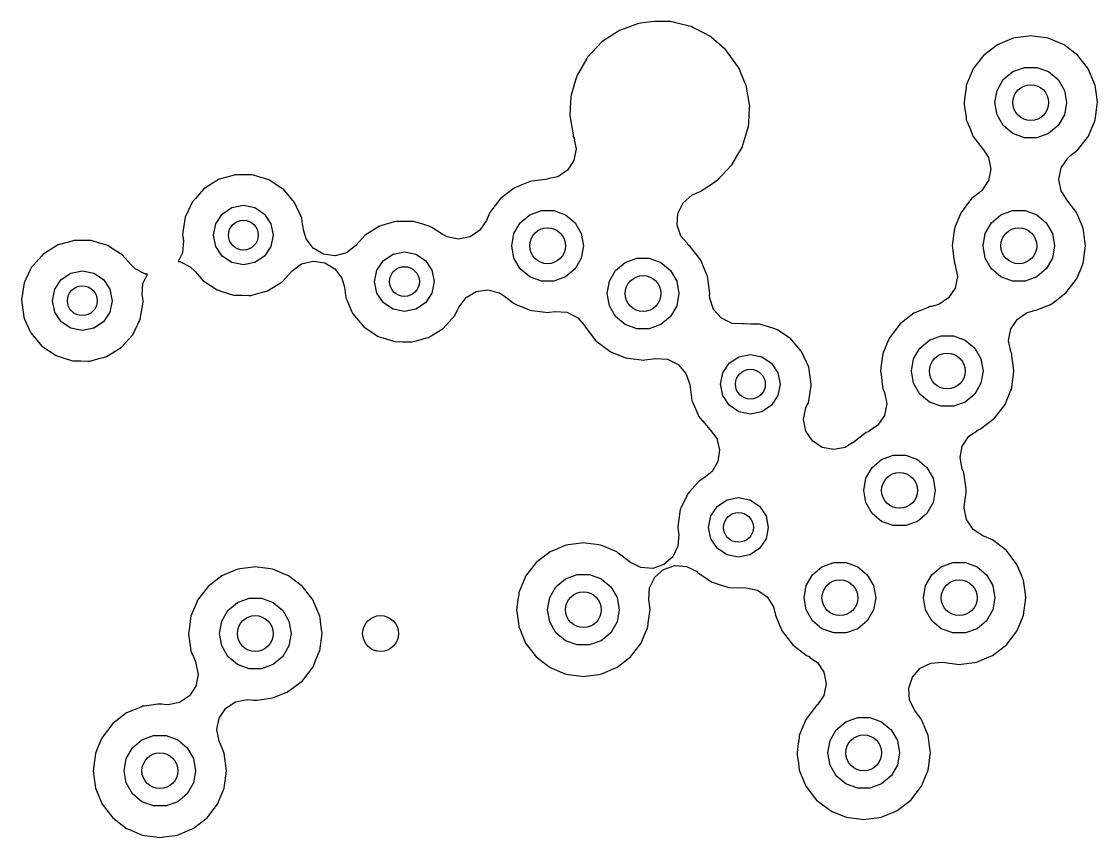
# Model space of a CAD drawing. Extents: x 0.99 to 4.24, y -7.27 to -4.02.
# Drawn here: x 3.2201 to 3.5752, y -4.6283 to -4.3591 of the extents above; entities that cross this region are included whole.
import ezdxf

# ---------------------------------------------------------------- set-up
doc = ezdxf.new("R2010")
doc.units = 0
doc.header["$MEASUREMENT"] = 0
doc.layers.add('BLACK', color=7, linetype='CONTINUOUS')

msp = doc.modelspace()

# ---------------------------------------------------------------- linework, layer by layer
at = {"layer": 'BLACK', "linetype": 'CONTINUOUS'}
for p, q in [((3.42333, -4.35986), (3.4202, -4.36099)), ((3.42387, -4.35966), (3.42333, -4.35986)), ((3.42333, -4.35986), (3.42333, -4.35986)), ((3.42444, -4.35959), (3.42387, -4.35966)), ((3.42608, -4.3594), (3.42444, -4.35959)), ((3.42444, -4.35959), (3.42444, -4.35959)), ((3.42898, -4.35906), (3.42608, -4.3594)), ((3.43395, -4.35906), (3.42898, -4.35906)), ((3.43438, -4.35909), (3.43395, -4.35906)), ((3.43644, -4.35959), (3.43438, -4.35909)), ((3.44051, -4.36059), (3.43644, -4.35959)), ((3.4174, -4.36201), (3.41164, -4.36578)), ((3.4202, -4.36099), (3.4174, -4.36201)), ((3.44107, -4.36073), (3.44051, -4.36059)), ((3.44051, -4.36059), (3.44051, -4.36059)), ((3.44159, -4.36099), (3.44107, -4.36073)), ((3.44518, -4.36283), (3.44159, -4.36099)), ((3.44159, -4.36099), (3.44159, -4.36099)), ((3.4472, -4.36386), (3.44518, -4.36283)), ((3.44764, -4.36423), (3.4472, -4.36386)), ((3.5525, -4.36389), (3.5481, -4.36447)), ((3.55315, -4.36381), (3.5525, -4.36389)), ((3.5538, -4.36389), (3.55315, -4.36381)), ((3.5582, -4.36447), (3.5538, -4.36389)), ((3.41164, -4.36578), (3.4069, -4.37078)), ((3.45201, -4.36794), (3.44764, -4.36423)), ((3.44764, -4.36423), (3.44764, -4.36423)), ((3.54214, -4.36676), (3.53758, -4.37026)), ((3.54449, -4.36578), (3.54214, -4.36676)), ((3.54685, -4.36481), (3.54449, -4.36578)), ((3.54745, -4.36456), (3.54685, -4.36481)), ((3.54685, -4.36481), (3.54685, -4.36481)), ((3.5481, -4.36447), (3.54745, -4.36456)), ((3.5481, -4.36447), (3.5481, -4.36447)), ((3.55885, -4.36456), (3.5582, -4.36447)), ((3.5582, -4.36447), (3.5582, -4.36447)), ((3.55945, -4.36481), (3.55885, -4.36456)), ((3.56104, -4.36547), (3.55945, -4.36481)), ((3.55945, -4.36481), (3.55945, -4.36481)), ((3.56416, -4.36676), (3.56104, -4.36547)), ((3.56872, -4.37026), (3.56416, -4.36676)), ((3.4069, -4.37078), (3.40661, -4.37128)), ((3.45245, -4.36832), (3.45201, -4.36794)), ((3.45279, -4.36878), (3.45245, -4.36832)), ((3.45475, -4.37144), (3.45279, -4.36878)), ((3.45279, -4.36878), (3.45279, -4.36878)), ((3.53758, -4.37026), (3.53408, -4.37482)), ((3.57222, -4.37482), (3.56872, -4.37026)), ((3.40661, -4.37128), (3.40374, -4.37623)), ((3.45653, -4.37386), (3.45475, -4.37144)), ((3.45676, -4.37439), (3.45653, -4.37386)), ((3.45894, -4.37952), (3.45676, -4.37439)), ((3.54724, -4.3756), (3.5511, -4.3742)), ((3.5511, -4.3742), (3.5552, -4.3742)), ((3.5552, -4.3742), (3.55906, -4.3756)), ((3.40328, -4.37729), (3.40236, -4.38032)), ((3.40345, -4.37674), (3.40328, -4.37729)), ((3.40328, -4.37729), (3.40328, -4.37729)), ((3.40374, -4.37623), (3.40345, -4.37674)), ((3.53383, -4.37542), (3.53232, -4.37907)), ((3.53408, -4.37482), (3.53383, -4.37542)), ((3.5441, -4.37823), (3.54724, -4.3756)), ((3.55906, -4.3756), (3.5622, -4.37823)), ((3.57247, -4.37542), (3.57222, -4.37482)), ((3.57398, -4.37907), (3.57247, -4.37542)), ((3.40236, -4.38032), (3.40145, -4.38333)), ((3.45923, -4.3802), (3.45894, -4.37952)), ((3.45933, -4.38077), (3.45923, -4.3802)), ((3.4603, -4.38641), (3.45933, -4.38077)), ((3.45933, -4.38077), (3.45933, -4.38077)), ((3.5318, -4.38078), (3.53138, -4.3839)), ((3.53188, -4.38013), (3.5318, -4.38077)), ((3.5318, -4.38077), (3.5318, -4.38078)), ((3.53232, -4.37907), (3.53188, -4.38013)), ((3.54205, -4.38179), (3.5441, -4.37823)), ((3.5622, -4.37823), (3.56425, -4.38179)), ((3.57442, -4.38013), (3.57398, -4.37907)), ((3.5745, -4.38077), (3.57442, -4.38013)), ((3.5745, -4.38078), (3.5745, -4.38077)), ((3.57492, -4.3839), (3.5745, -4.38078)), ((3.40141, -4.3839), (3.40119, -4.38756)), ((3.40145, -4.38333), (3.40141, -4.3839)), ((3.40141, -4.3839), (3.40141, -4.3839)), ((3.53138, -4.3839), (3.53113, -4.38583)), ((3.54134, -4.38583), (3.54205, -4.38179)), ((3.56425, -4.38179), (3.56496, -4.38583)), ((3.57517, -4.38583), (3.57492, -4.3839)), ((3.40119, -4.38756), (3.40102, -4.3902)), ((3.46006, -4.39238), (3.46036, -4.38756)), ((3.46039, -4.38698), (3.4603, -4.38641)), ((3.46036, -4.38756), (3.46039, -4.38698)), ((3.53113, -4.38583), (3.53122, -4.38647)), ((3.53122, -4.38647), (3.53178, -4.39077)), ((3.54205, -4.38987), (3.54134, -4.38583)), ((3.56496, -4.38583), (3.56425, -4.38987)), ((3.57452, -4.39077), (3.57508, -4.38647)), ((3.57508, -4.38647), (3.57517, -4.38583)), ((3.40102, -4.3902), (3.40112, -4.39077)), ((3.40112, -4.39077), (3.40112, -4.39077)), ((3.40112, -4.39077), (3.40209, -4.39641)), ((3.53178, -4.39077), (3.53188, -4.39153)), ((3.53188, -4.39153), (3.53213, -4.39213)), ((3.53213, -4.39213), (3.53213, -4.39213)), ((3.53213, -4.39213), (3.53321, -4.39474)), ((3.5441, -4.39342), (3.54205, -4.38987)), ((3.56425, -4.38987), (3.5622, -4.39342)), ((3.57309, -4.39474), (3.57417, -4.39213)), ((3.57417, -4.39213), (3.57442, -4.39153)), ((3.57417, -4.39213), (3.57417, -4.39213)), ((3.57442, -4.39153), (3.57452, -4.39077)), ((3.45816, -4.39981), (3.4598, -4.39441)), ((3.4598, -4.39441), (3.45997, -4.39386)), ((3.4598, -4.39441), (3.4598, -4.39441)), ((3.45997, -4.39386), (3.46006, -4.39238)), ((3.53321, -4.39474), (3.53408, -4.39684)), ((3.54724, -4.39606), (3.5441, -4.39342)), ((3.5622, -4.39342), (3.55906, -4.39606)), ((3.57222, -4.39684), (3.57309, -4.39474)), ((3.40209, -4.39641), (3.40209, -4.39642)), ((3.40209, -4.39642), (3.40219, -4.39699)), ((3.40219, -4.39699), (3.40242, -4.39752)), ((3.40242, -4.39752), (3.40258, -4.39807)), ((3.40258, -4.39807), (3.40249, -4.3981)), ((3.40249, -4.3981), (3.40311, -4.40108)), ((3.53408, -4.39684), (3.53636, -4.39981)), ((3.5511, -4.39746), (3.54724, -4.39606)), ((3.5552, -4.39746), (3.5511, -4.39746)), ((3.55906, -4.39606), (3.5552, -4.39746)), ((3.56872, -4.4014), (3.57222, -4.39684)), ((3.40311, -4.40108), (3.40239, -4.4049)), ((3.45451, -4.4064), (3.45652, -4.40295)), ((3.45652, -4.40295), (3.45768, -4.40095)), ((3.45768, -4.40095), (3.45797, -4.40045)), ((3.45768, -4.40095), (3.45768, -4.40095)), ((3.45797, -4.40045), (3.45816, -4.39981)), ((3.53636, -4.39981), (3.53758, -4.4014)), ((3.53758, -4.4014), (3.53751, -4.40145)), ((3.53751, -4.40145), (3.53918, -4.40395)), ((3.56632, -4.40324), (3.56872, -4.4014)), ((3.40239, -4.4049), (3.40026, -4.40815)), ((3.44978, -4.4114), (3.45451, -4.4064)), ((3.53918, -4.40395), (3.53994, -4.40776)), ((3.56318, -4.40733), (3.56534, -4.4041)), ((3.56534, -4.4041), (3.56632, -4.40324)), ((3.2899, -4.40985), (3.2858, -4.41102)), ((3.29058, -4.40966), (3.2899, -4.40985)), ((3.2899, -4.40985), (3.2899, -4.40985)), ((3.29129, -4.40966), (3.29058, -4.40966)), ((3.2928, -4.40967), (3.29129, -4.40966)), ((3.29627, -4.40969), (3.2928, -4.40967)), ((3.29845, -4.41034), (3.29627, -4.40969)), ((3.40026, -4.40815), (3.39705, -4.41034)), ((3.53994, -4.40776), (3.53918, -4.41157)), ((3.56243, -4.41114), (3.56318, -4.40733)), ((3.28511, -4.41122), (3.2803, -4.41426)), ((3.2858, -4.41102), (3.28511, -4.41122)), ((3.2858, -4.41102), (3.2858, -4.41102)), ((3.30104, -4.41112), (3.29845, -4.41034)), ((3.30172, -4.41132), (3.30104, -4.41112)), ((3.30104, -4.41112), (3.30104, -4.41112)), ((3.30232, -4.41171), (3.30172, -4.41132)), ((3.3059, -4.41403), (3.30232, -4.41171)), ((3.38464, -4.4132), (3.38269, -4.414)), ((3.3874, -4.41205), (3.38464, -4.4132)), ((3.388, -4.4118), (3.3874, -4.41205)), ((3.3874, -4.41205), (3.3874, -4.41205)), ((3.38865, -4.41172), (3.388, -4.4118)), ((3.39305, -4.41114), (3.38865, -4.41172)), ((3.38865, -4.41172), (3.38865, -4.41172)), ((3.3937, -4.41105), (3.39305, -4.41114)), ((3.39705, -4.41034), (3.3937, -4.41102)), ((3.3937, -4.41102), (3.3937, -4.41105)), ((3.44402, -4.41517), (3.44978, -4.4114)), ((3.53918, -4.41157), (3.53702, -4.4148)), ((3.56318, -4.41495), (3.56243, -4.41114)), ((3.27883, -4.41592), (3.27748, -4.41745)), ((3.2803, -4.41426), (3.27883, -4.41592)), ((3.3065, -4.41442), (3.3059, -4.41403)), ((3.3059, -4.41403), (3.3059, -4.41403)), ((3.31021, -4.41873), (3.3065, -4.41442)), ((3.38269, -4.414), (3.37813, -4.4175)), ((3.4384, -4.41888), (3.44132, -4.41632)), ((3.44132, -4.41632), (3.4429, -4.41558)), ((3.4429, -4.41558), (3.44348, -4.41537)), ((3.44348, -4.41537), (3.44402, -4.41517)), ((3.53604, -4.41566), (3.53364, -4.4175)), ((3.53702, -4.4148), (3.53604, -4.41566)), ((3.56485, -4.41745), (3.56318, -4.41495)), ((3.27623, -4.41916), (3.27512, -4.42154)), ((3.27654, -4.41852), (3.27623, -4.41916)), ((3.27623, -4.41916), (3.27623, -4.41916)), ((3.27748, -4.41745), (3.27654, -4.41852)), ((3.28635, -4.42258), (3.28954, -4.42044)), ((3.28954, -4.42044), (3.29331, -4.41969)), ((3.29331, -4.41969), (3.29707, -4.42044)), ((3.29707, -4.42044), (3.30027, -4.42258)), ((3.31257, -4.4239), (3.31021, -4.41873)), ((3.37813, -4.4175), (3.37463, -4.42206)), ((3.43668, -4.42236), (3.4384, -4.41888)), ((3.53364, -4.4175), (3.53014, -4.42206)), ((3.56478, -4.4175), (3.56485, -4.41745)), ((3.56828, -4.42206), (3.56478, -4.4175)), ((3.27412, -4.42367), (3.27324, -4.42929)), ((3.27512, -4.42154), (3.27412, -4.42367)), ((3.28421, -4.42577), (3.28635, -4.42258)), ((3.30027, -4.42258), (3.3024, -4.42577)), ((3.31272, -4.42501), (3.31257, -4.4239)), ((3.37397, -4.42367), (3.37353, -4.42473)), ((3.37463, -4.42206), (3.37397, -4.42367)), ((3.38465, -4.42548), (3.3878, -4.42284)), ((3.3878, -4.42284), (3.39165, -4.42144)), ((3.39165, -4.42144), (3.39575, -4.42144)), ((3.39575, -4.42144), (3.39961, -4.42284)), ((3.39961, -4.42284), (3.40275, -4.42548)), ((3.43643, -4.42624), (3.43668, -4.42236)), ((3.52974, -4.42303), (3.52824, -4.42667)), ((3.53014, -4.42206), (3.52974, -4.42303)), ((3.54016, -4.42548), (3.54331, -4.42284)), ((3.54331, -4.42284), (3.54716, -4.42144)), ((3.54716, -4.42144), (3.55126, -4.42144)), ((3.55126, -4.42144), (3.55512, -4.42284)), ((3.55512, -4.42284), (3.55826, -4.42548)), ((3.56868, -4.42303), (3.56828, -4.42206)), ((3.57019, -4.42667), (3.56868, -4.42303)), ((3.28346, -4.42954), (3.28421, -4.42577)), ((3.3024, -4.42577), (3.30315, -4.42954)), ((3.31313, -4.42781), (3.31272, -4.42501)), ((3.31404, -4.43078), (3.31313, -4.42781)), ((3.33826, -4.42656), (3.33345, -4.4296)), ((3.33895, -4.42637), (3.33826, -4.42656)), ((3.34305, -4.4252), (3.33895, -4.42637)), ((3.33895, -4.42637), (3.33895, -4.42637)), ((3.34373, -4.425), (3.34305, -4.4252)), ((3.34305, -4.4252), (3.34305, -4.4252)), ((3.34444, -4.42501), (3.34373, -4.425)), ((3.34595, -4.42501), (3.34444, -4.42501)), ((3.34942, -4.42504), (3.34595, -4.42501)), ((3.35215, -4.42585), (3.34942, -4.42504)), ((3.35419, -4.42646), (3.35215, -4.42585)), ((3.35487, -4.42667), (3.35419, -4.42646)), ((3.35419, -4.42646), (3.35419, -4.42646)), ((3.35547, -4.42705), (3.35487, -4.42667)), ((3.35891, -4.42928), (3.35547, -4.42705)), ((3.35547, -4.42705), (3.35547, -4.42705)), ((3.37353, -4.42473), (3.37137, -4.42796)), ((3.3826, -4.42903), (3.38465, -4.42548)), ((3.40275, -4.42548), (3.4048, -4.42903)), ((3.43768, -4.42992), (3.43643, -4.42624)), ((3.52794, -4.42737), (3.52786, -4.42802)), ((3.52824, -4.42667), (3.52794, -4.42737)), ((3.53811, -4.42903), (3.54016, -4.42548)), ((3.55826, -4.42548), (3.56031, -4.42903)), ((3.57048, -4.42737), (3.57019, -4.42667)), ((3.57057, -4.42802), (3.57048, -4.42737)), ((3.23743, -4.43131), (3.23675, -4.4315)), ((3.23814, -4.43131), (3.23743, -4.43131)), ((3.23965, -4.43132), (3.23814, -4.43131)), ((3.24312, -4.43134), (3.23965, -4.43132)), ((3.24585, -4.43216), (3.24312, -4.43134)), ((3.27324, -4.42929), (3.27333, -4.43)), ((3.27333, -4.43), (3.27333, -4.43)), ((3.27333, -4.43), (3.27353, -4.43147)), ((3.28421, -4.4333), (3.28346, -4.42954)), ((3.30315, -4.42954), (3.3024, -4.4333)), ((3.31639, -4.43387), (3.31404, -4.43078)), ((3.33345, -4.4296), (3.33045, -4.433)), ((3.36051, -4.43012), (3.35891, -4.42928)), ((3.36432, -4.43088), (3.36051, -4.43012)), ((3.36813, -4.43012), (3.36432, -4.43088)), ((3.37137, -4.42796), (3.36813, -4.43012)), ((3.38189, -4.43307), (3.3826, -4.42903)), ((3.4048, -4.42903), (3.40551, -4.43307)), ((3.43982, -4.43236), (3.43768, -4.42992)), ((3.52763, -4.42975), (3.52719, -4.43307)), ((3.52786, -4.42802), (3.52763, -4.42975)), ((3.52786, -4.42802), (3.52786, -4.42802)), ((3.5374, -4.43307), (3.53811, -4.42903)), ((3.56031, -4.42903), (3.56102, -4.43307)), ((3.57079, -4.42975), (3.57057, -4.42802)), ((3.57057, -4.42802), (3.57057, -4.42802)), ((3.57123, -4.43307), (3.57079, -4.42975)), ((3.23196, -4.43287), (3.22715, -4.43591)), ((3.23265, -4.43268), (3.23196, -4.43287)), ((3.23675, -4.4315), (3.23265, -4.43268)), ((3.23265, -4.43268), (3.23265, -4.43268)), ((3.23675, -4.4315), (3.23675, -4.4315)), ((3.24789, -4.43277), (3.24585, -4.43216)), ((3.24857, -4.43297), (3.24789, -4.43277)), ((3.24789, -4.43277), (3.24789, -4.43277)), ((3.24917, -4.43336), (3.24857, -4.43297)), ((3.25275, -4.43568), (3.24917, -4.43336)), ((3.27353, -4.43147), (3.27327, -4.43535)), ((3.28635, -4.4365), (3.28421, -4.4333)), ((3.3024, -4.4333), (3.30027, -4.4365)), ((3.31975, -4.43582), (3.31639, -4.43387)), ((3.33045, -4.433), (3.32736, -4.43535)), ((3.3826, -4.43711), (3.38189, -4.43307)), ((3.40551, -4.43307), (3.4048, -4.43711)), ((3.43979, -4.43239), (3.43982, -4.43236)), ((3.44022, -4.43282), (3.43979, -4.43239)), ((3.44024, -4.43284), (3.44022, -4.43282)), ((3.44077, -4.43325), (3.44024, -4.43284)), ((3.44427, -4.43781), (3.44077, -4.43325)), ((3.52719, -4.43307), (3.52728, -4.43372)), ((3.52728, -4.43372), (3.52764, -4.43644)), ((3.53811, -4.43711), (3.5374, -4.43307)), ((3.56102, -4.43307), (3.56031, -4.43711)), ((3.57079, -4.43644), (3.57115, -4.43372)), ((3.57115, -4.43372), (3.57123, -4.43307)), ((3.22668, -4.43644), (3.22402, -4.43945)), ((3.22715, -4.43591), (3.22668, -4.43644)), ((3.25335, -4.43607), (3.25275, -4.43568)), ((3.25275, -4.43568), (3.25275, -4.43568)), ((3.25525, -4.43827), (3.25335, -4.43607)), ((3.25611, -4.43927), (3.25525, -4.43827)), ((3.27327, -4.43535), (3.27183, -4.43827)), ((3.27183, -4.43827), (3.27229, -4.4383)), ((3.27229, -4.4383), (3.2758, -4.43998)), ((3.28954, -4.43863), (3.28635, -4.4365)), ((3.30027, -4.4365), (3.29707, -4.43863)), ((3.31253, -4.43903), (3.3163, -4.43809)), ((3.3163, -4.43809), (3.32014, -4.43865)), ((3.3236, -4.43634), (3.31975, -4.43582)), ((3.32736, -4.43535), (3.3236, -4.43634)), ((3.33736, -4.44112), (3.3395, -4.43792)), ((3.3395, -4.43792), (3.34269, -4.43579)), ((3.34269, -4.43579), (3.34646, -4.43504)), ((3.34646, -4.43504), (3.35022, -4.43579)), ((3.35022, -4.43579), (3.35342, -4.43792)), ((3.35342, -4.43792), (3.35555, -4.44112)), ((3.38465, -4.44066), (3.3826, -4.43711)), ((3.4048, -4.43711), (3.40275, -4.44066)), ((3.41929, -4.43859), (3.42315, -4.43719)), ((3.42315, -4.43719), (3.42725, -4.43719)), ((3.42725, -4.43719), (3.4311, -4.43859)), ((3.44452, -4.43841), (3.44427, -4.43781)), ((3.44616, -4.44239), (3.44452, -4.43841)), ((3.52764, -4.43644), (3.52794, -4.43877)), ((3.54016, -4.44066), (3.53811, -4.43711)), ((3.56031, -4.43711), (3.55826, -4.44066)), ((3.57048, -4.43877), (3.57079, -4.43644)), ((3.22308, -4.44082), (3.22155, -4.44408)), ((3.22339, -4.44017), (3.22308, -4.44082)), ((3.22308, -4.44082), (3.22308, -4.44082)), ((3.22402, -4.43945), (3.22339, -4.44017)), ((3.23639, -4.4421), (3.24016, -4.44135)), ((3.24016, -4.44135), (3.24392, -4.4421)), ((3.25758, -4.44066), (3.25611, -4.43927)), ((3.26106, -4.44239), (3.25758, -4.44066)), ((3.2758, -4.43998), (3.27745, -4.44154)), ((3.27745, -4.44154), (3.27948, -4.44395)), ((3.29331, -4.43938), (3.28954, -4.43863)), ((3.29707, -4.43863), (3.29331, -4.43938)), ((3.30612, -4.44498), (3.30941, -4.44135)), ((3.30941, -4.44135), (3.31253, -4.43903)), ((3.32014, -4.43865), (3.32348, -4.44065)), ((3.32348, -4.44065), (3.32579, -4.44377)), ((3.33661, -4.44488), (3.33736, -4.44112)), ((3.35555, -4.44112), (3.3563, -4.44488)), ((3.3878, -4.4433), (3.38465, -4.44066)), ((3.40275, -4.44066), (3.39961, -4.4433)), ((3.4141, -4.44478), (3.41615, -4.44123)), ((3.41615, -4.44123), (3.41929, -4.43859)), ((3.4311, -4.43859), (3.43424, -4.44123)), ((3.43424, -4.44123), (3.4363, -4.44478)), ((3.52794, -4.43877), (3.52819, -4.43937)), ((3.52819, -4.43937), (3.5282, -4.4394)), ((3.5282, -4.4394), (3.52822, -4.43945)), ((3.52822, -4.43945), (3.52836, -4.44)), ((3.52836, -4.44), (3.52833, -4.44001)), ((3.52833, -4.44001), (3.52896, -4.44321)), ((3.54331, -4.4433), (3.54016, -4.44066)), ((3.55826, -4.44066), (3.55512, -4.4433)), ((3.56828, -4.44408), (3.56941, -4.44135)), ((3.56941, -4.44135), (3.57023, -4.43937)), ((3.57023, -4.43937), (3.57048, -4.43877)), ((3.57023, -4.43937), (3.57023, -4.43937)), ((3.22097, -4.44532), (3.22009, -4.45094)), ((3.22155, -4.44408), (3.22097, -4.44532)), ((3.23106, -4.44742), (3.2332, -4.44423)), ((3.2332, -4.44423), (3.23639, -4.4421)), ((3.24392, -4.4421), (3.24712, -4.44423)), ((3.24712, -4.44423), (3.24925, -4.44742)), ((3.25996, -4.44936), (3.26017, -4.44548)), ((3.26017, -4.44548), (3.26164, -4.44242)), ((3.26164, -4.44242), (3.26106, -4.44239)), ((3.27948, -4.44395), (3.27948, -4.44395)), ((3.27948, -4.44395), (3.27993, -4.4445)), ((3.27993, -4.4445), (3.28467, -4.44765)), ((3.30128, -4.44795), (3.30612, -4.44498)), ((3.32579, -4.44377), (3.32667, -4.44674)), ((3.33736, -4.44865), (3.33661, -4.44488)), ((3.3563, -4.44488), (3.35555, -4.44865)), ((3.39165, -4.4447), (3.3878, -4.4433)), ((3.39575, -4.4447), (3.39165, -4.4447)), ((3.39961, -4.4433), (3.39575, -4.4447)), ((3.41339, -4.44882), (3.4141, -4.44478)), ((3.4363, -4.44478), (3.43701, -4.44882)), ((3.44647, -4.44312), (3.44616, -4.44239)), ((3.44655, -4.44377), (3.44647, -4.44312)), ((3.44679, -4.44556), (3.44655, -4.44377)), ((3.44655, -4.44377), (3.44655, -4.44377)), ((3.44722, -4.44882), (3.44679, -4.44556)), ((3.52896, -4.44321), (3.5282, -4.44702)), ((3.54716, -4.4447), (3.54331, -4.4433)), ((3.55126, -4.4447), (3.54716, -4.4447)), ((3.55512, -4.4433), (3.55126, -4.4447)), ((3.56478, -4.44864), (3.56828, -4.44408)), ((3.23031, -4.45119), (3.23106, -4.44742)), ((3.24925, -4.44742), (3.25, -4.45119)), ((3.28467, -4.44765), (3.28535, -4.44786)), ((3.28535, -4.44786), (3.28535, -4.44786)), ((3.28535, -4.44786), (3.28619, -4.44812)), ((3.28619, -4.44812), (3.2901, -4.44934)), ((3.29579, -4.44945), (3.30042, -4.44819)), ((3.30042, -4.44819), (3.30059, -4.44814)), ((3.30059, -4.44814), (3.30128, -4.44795)), ((3.30059, -4.44814), (3.30059, -4.44814)), ((3.32667, -4.44674), (3.32713, -4.45028)), ((3.3395, -4.45184), (3.33736, -4.44865)), ((3.35555, -4.44865), (3.35342, -4.45184)), ((3.36682, -4.45015), (3.37017, -4.44819)), ((3.37017, -4.44819), (3.37402, -4.44765)), ((3.37402, -4.44765), (3.37778, -4.44863)), ((3.37778, -4.44863), (3.3795, -4.44969)), ((3.4141, -4.45286), (3.41339, -4.44882)), ((3.43701, -4.44882), (3.4363, -4.45286)), ((3.44715, -4.44932), (3.44722, -4.44882)), ((3.5282, -4.44702), (3.52605, -4.45025)), ((3.56022, -4.45214), (3.56478, -4.44864)), ((3.22009, -4.45094), (3.22083, -4.45659)), ((3.23106, -4.45496), (3.23031, -4.45119)), ((3.25, -4.45119), (3.24925, -4.45496)), ((3.25927, -4.45729), (3.26022, -4.45168)), ((3.26011, -4.45038), (3.25996, -4.44936)), ((3.26022, -4.45119), (3.26011, -4.45038)), ((3.26022, -4.45168), (3.26022, -4.45119)), ((3.2901, -4.44934), (3.2928, -4.44939)), ((3.2928, -4.44939), (3.29508, -4.44944)), ((3.29508, -4.44944), (3.29508, -4.44944)), ((3.29508, -4.44944), (3.29579, -4.44945)), ((3.32713, -4.45028), (3.32742, -4.45093)), ((3.32742, -4.45093), (3.32742, -4.45093)), ((3.32742, -4.45093), (3.32903, -4.45459)), ((3.34269, -4.45398), (3.3395, -4.45184)), ((3.35342, -4.45184), (3.35022, -4.45398)), ((3.36447, -4.45325), (3.36682, -4.45015)), ((3.3795, -4.44969), (3.38269, -4.45214)), ((3.38269, -4.45214), (3.38329, -4.45239)), ((3.38329, -4.45239), (3.3874, -4.45409)), ((3.44722, -4.45038), (3.44715, -4.44932)), ((3.44849, -4.45405), (3.44722, -4.45038)), ((3.52281, -4.45241), (3.52116, -4.45286)), ((3.52605, -4.45025), (3.52281, -4.45241)), ((3.55551, -4.45409), (3.55962, -4.45239)), ((3.55962, -4.45239), (3.56022, -4.45214)), ((3.2332, -4.45815), (3.23106, -4.45496)), ((3.24925, -4.45496), (3.24712, -4.45815)), ((3.32903, -4.45459), (3.32942, -4.45549)), ((3.32942, -4.45549), (3.33308, -4.45984)), ((3.34646, -4.45472), (3.34269, -4.45398)), ((3.35022, -4.45398), (3.34646, -4.45472)), ((3.35927, -4.46032), (3.36309, -4.4561)), ((3.36309, -4.4561), (3.36358, -4.45509)), ((3.36358, -4.45509), (3.36447, -4.45325)), ((3.3874, -4.45409), (3.3874, -4.45409)), ((3.3874, -4.45409), (3.388, -4.45434)), ((3.388, -4.45434), (3.38865, -4.45442)), ((3.38865, -4.45442), (3.38865, -4.45442)), ((3.38865, -4.45442), (3.39305, -4.455)), ((3.39305, -4.455), (3.3937, -4.45509)), ((3.3937, -4.45509), (3.39435, -4.455)), ((3.39435, -4.455), (3.3962, -4.45476)), ((3.39435, -4.455), (3.39435, -4.455)), ((3.3962, -4.45476), (3.40008, -4.45502)), ((3.40008, -4.45502), (3.40356, -4.45673)), ((3.41615, -4.45641), (3.4141, -4.45286)), ((3.4363, -4.45286), (3.43424, -4.45641)), ((3.45107, -4.45696), (3.44849, -4.45405)), ((3.51458, -4.45534), (3.51002, -4.45884)), ((3.51769, -4.45405), (3.51458, -4.45534)), ((3.51929, -4.45339), (3.51769, -4.45405)), ((3.51989, -4.45314), (3.51929, -4.45339)), ((3.51929, -4.45339), (3.51929, -4.45339)), ((3.52054, -4.45306), (3.51989, -4.45314)), ((3.52117, -4.45289), (3.52054, -4.45306)), ((3.52116, -4.45286), (3.52117, -4.45289)), ((3.54876, -4.45723), (3.55199, -4.45507)), ((3.55199, -4.45507), (3.55364, -4.45462)), ((3.55363, -4.45459), (3.55426, -4.45442)), ((3.55364, -4.45462), (3.55363, -4.45459)), ((3.55426, -4.45442), (3.55491, -4.45434)), ((3.55491, -4.45434), (3.55551, -4.45409)), ((3.55551, -4.45409), (3.55551, -4.45409)), ((3.22083, -4.45659), (3.22112, -4.45724)), ((3.22112, -4.45724), (3.22112, -4.45724)), ((3.22112, -4.45724), (3.22284, -4.46114)), ((3.23639, -4.46028), (3.2332, -4.45815)), ((3.24712, -4.45815), (3.24392, -4.46028)), ((3.25679, -4.46241), (3.25927, -4.45729)), ((3.40356, -4.45673), (3.40599, -4.4595)), ((3.40599, -4.4595), (3.40613, -4.45983)), ((3.41929, -4.45905), (3.41615, -4.45641)), ((3.42315, -4.46045), (3.41929, -4.45905)), ((3.4311, -4.45905), (3.42725, -4.46045)), ((3.43424, -4.45641), (3.4311, -4.45905)), ((3.45456, -4.45866), (3.45107, -4.45696)), ((3.45791, -4.45886), (3.45456, -4.45866)), ((3.45791, -4.45887), (3.45791, -4.45886)), ((3.45799, -4.45887), (3.45791, -4.45887)), ((3.45862, -4.45887), (3.45799, -4.45887)), ((3.45799, -4.45887), (3.45799, -4.45887)), ((3.46075, -4.45889), (3.45862, -4.45887)), ((3.4636, -4.4589), (3.46075, -4.45889)), ((3.46512, -4.45936), (3.4636, -4.4589)), ((3.46837, -4.46033), (3.46512, -4.45936)), ((3.51002, -4.45884), (3.50652, -4.4634)), ((3.5466, -4.46046), (3.54876, -4.45723)), ((3.22284, -4.46114), (3.22312, -4.46179)), ((3.22312, -4.46179), (3.22678, -4.46615)), ((3.24016, -4.46103), (3.23639, -4.46028)), ((3.24392, -4.46028), (3.24016, -4.46103)), ((3.25298, -4.46663), (3.25679, -4.46241)), ((3.33308, -4.45984), (3.33782, -4.46299)), ((3.33782, -4.46299), (3.33849, -4.46321)), ((3.33849, -4.46321), (3.3385, -4.46321)), ((3.3385, -4.46321), (3.33934, -4.46347)), ((3.35374, -4.46348), (3.35443, -4.4633)), ((3.35443, -4.4633), (3.35927, -4.46032)), ((3.40613, -4.45983), (3.40963, -4.46439)), ((3.42725, -4.46045), (3.42315, -4.46045)), ((3.46905, -4.46053), (3.46837, -4.46033)), ((3.46837, -4.46033), (3.46837, -4.46033)), ((3.46964, -4.46092), (3.46905, -4.46053)), ((3.47323, -4.46324), (3.46964, -4.46092)), ((3.47382, -4.46363), (3.47323, -4.46324)), ((3.47323, -4.46324), (3.47323, -4.46324)), ((3.51969, -4.46418), (3.52354, -4.46278)), ((3.52354, -4.46278), (3.52764, -4.46278)), ((3.52764, -4.46278), (3.5315, -4.46418)), ((3.54584, -4.46427), (3.5466, -4.46046)), ((3.22678, -4.46615), (3.23152, -4.4693)), ((3.24813, -4.46961), (3.25298, -4.46663)), ((3.33934, -4.46347), (3.34325, -4.46469)), ((3.34325, -4.46469), (3.34595, -4.46474)), ((3.34595, -4.46474), (3.34823, -4.46478)), ((3.34823, -4.46478), (3.34823, -4.46478)), ((3.34823, -4.46478), (3.34894, -4.46479)), ((3.34894, -4.46479), (3.35124, -4.46417)), ((3.35124, -4.46417), (3.35374, -4.46348)), ((3.35374, -4.46348), (3.35374, -4.46348)), ((3.40963, -4.46439), (3.41419, -4.46789)), ((3.47753, -4.46794), (3.47382, -4.46363)), ((3.50598, -4.4647), (3.50458, -4.46808)), ((3.50652, -4.4634), (3.50598, -4.4647)), ((3.51449, -4.47037), (3.51654, -4.46682)), ((3.51654, -4.46682), (3.51969, -4.46418)), ((3.5315, -4.46418), (3.53464, -4.46682)), ((3.53464, -4.46682), (3.53669, -4.47037)), ((3.54648, -4.46747), (3.54584, -4.46427)), ((3.23152, -4.4693), (3.2322, -4.46951)), ((3.2322, -4.46951), (3.2322, -4.46951)), ((3.2322, -4.46951), (3.23382, -4.47002)), ((3.23382, -4.47002), (3.23695, -4.471)), ((3.24264, -4.4711), (3.24605, -4.47017)), ((3.24605, -4.47017), (3.24744, -4.46979)), ((3.24744, -4.46979), (3.24813, -4.46961)), ((3.24744, -4.46979), (3.24744, -4.46979)), ((3.41419, -4.46789), (3.41479, -4.46814)), ((3.41479, -4.46814), (3.41889, -4.46984)), ((3.41889, -4.46984), (3.41889, -4.46984)), ((3.41889, -4.46984), (3.4195, -4.47009)), ((3.4195, -4.47009), (3.42014, -4.47017)), ((3.42014, -4.47017), (3.42014, -4.47017)), ((3.42014, -4.47017), (3.42455, -4.47075)), ((3.42584, -4.47075), (3.42944, -4.47028)), ((3.42944, -4.47028), (3.43331, -4.47053)), ((3.45367, -4.47179), (3.45686, -4.46966)), ((3.45686, -4.46966), (3.46063, -4.46891)), ((3.46063, -4.46891), (3.4644, -4.46966)), ((3.4644, -4.46966), (3.46759, -4.47179)), ((3.47989, -4.47312), (3.47753, -4.46794)), ((3.50424, -4.46936), (3.50383, -4.47247)), ((3.50432, -4.46871), (3.50424, -4.46936)), ((3.50424, -4.46936), (3.50424, -4.46936)), ((3.50458, -4.46808), (3.50432, -4.46871)), ((3.51378, -4.47441), (3.51449, -4.47037)), ((3.53669, -4.47037), (3.5374, -4.47441)), ((3.54644, -4.46748), (3.54648, -4.46747)), ((3.54659, -4.46803), (3.54644, -4.46748)), ((3.5466, -4.46808), (3.54659, -4.46803)), ((3.54686, -4.46871), (3.5466, -4.46808)), ((3.54694, -4.46936), (3.54686, -4.46871)), ((3.54735, -4.47247), (3.54694, -4.46936)), ((3.54694, -4.46936), (3.54694, -4.46936)), ((3.23695, -4.471), (3.23965, -4.47105)), ((3.23965, -4.47105), (3.24193, -4.47109)), ((3.24193, -4.47109), (3.24193, -4.47109)), ((3.24193, -4.47109), (3.24264, -4.4711)), ((3.42455, -4.47075), (3.4252, -4.47084)), ((3.4252, -4.47084), (3.42584, -4.47075)), ((3.42584, -4.47075), (3.42584, -4.47075)), ((3.43331, -4.47053), (3.4368, -4.47225)), ((3.4368, -4.47225), (3.43936, -4.47518)), ((3.45154, -4.47498), (3.45367, -4.47179)), ((3.46759, -4.47179), (3.46972, -4.47498)), ((3.4807, -4.47875), (3.47989, -4.47312)), ((3.50383, -4.47247), (3.50357, -4.47441)), ((3.54761, -4.47441), (3.54735, -4.47247)), ((3.43936, -4.47518), (3.44061, -4.47886)), ((3.45079, -4.47875), (3.45154, -4.47498)), ((3.46972, -4.47498), (3.47047, -4.47875)), ((3.50357, -4.47441), (3.50373, -4.47558)), ((3.50373, -4.47558), (3.50414, -4.47875)), ((3.51449, -4.47845), (3.51378, -4.47441)), ((3.5374, -4.47441), (3.53669, -4.47845)), ((3.54704, -4.47875), (3.54746, -4.47558)), ((3.54746, -4.47558), (3.54761, -4.47441)), ((3.44061, -4.47886), (3.4413, -4.48415)), ((3.45154, -4.48252), (3.45079, -4.47875)), ((3.47047, -4.47875), (3.46972, -4.48252)), ((3.47975, -4.48485), (3.48069, -4.47924)), ((3.48069, -4.47924), (3.4807, -4.47875)), ((3.50414, -4.47875), (3.50432, -4.48011)), ((3.50432, -4.48011), (3.50457, -4.48071)), ((3.50457, -4.48071), (3.50457, -4.48071)), ((3.50457, -4.48071), (3.50487, -4.48143)), ((3.51654, -4.482), (3.51449, -4.47845)), ((3.53669, -4.47845), (3.53464, -4.482)), ((3.54548, -4.48344), (3.54661, -4.48071)), ((3.54661, -4.48071), (3.54686, -4.48011)), ((3.54661, -4.48071), (3.54661, -4.48071)), ((3.54686, -4.48011), (3.54704, -4.47875)), ((3.4413, -4.48415), (3.44159, -4.48479)), ((3.45367, -4.48571), (3.45154, -4.48252)), ((3.46972, -4.48252), (3.46759, -4.48571)), ((3.50487, -4.48143), (3.50563, -4.48524)), ((3.51969, -4.48464), (3.51654, -4.482)), ((3.52354, -4.48604), (3.51969, -4.48464)), ((3.5315, -4.48464), (3.52764, -4.48604)), ((3.53464, -4.482), (3.5315, -4.48464)), ((3.54466, -4.48542), (3.54548, -4.48344)), ((3.44159, -4.48479), (3.44159, -4.4848)), ((3.44159, -4.4848), (3.44295, -4.4879)), ((3.44295, -4.4879), (3.44359, -4.48935)), ((3.45686, -4.48784), (3.45367, -4.48571)), ((3.46063, -4.48859), (3.45686, -4.48784)), ((3.4644, -4.48784), (3.46063, -4.48859)), ((3.46759, -4.48571), (3.4644, -4.48784)), ((3.47817, -4.49038), (3.47893, -4.48657)), ((3.47893, -4.48657), (3.47917, -4.48604)), ((3.47917, -4.48604), (3.47944, -4.48549)), ((3.47944, -4.48549), (3.47975, -4.48485)), ((3.50563, -4.48524), (3.50487, -4.48905)), ((3.52764, -4.48604), (3.52354, -4.48604)), ((3.54116, -4.48998), (3.54466, -4.48542)), ((3.44359, -4.48935), (3.44405, -4.4899)), ((3.44405, -4.4899), (3.44405, -4.4899)), ((3.44405, -4.4899), (3.44562, -4.49176)), ((3.44562, -4.49176), (3.44725, -4.49371)), ((3.47893, -4.49419), (3.47817, -4.49038)), ((3.50487, -4.48905), (3.50271, -4.49228)), ((3.5366, -4.49348), (3.54116, -4.48998)), ((3.44725, -4.49371), (3.4474, -4.49381)), ((3.4474, -4.49381), (3.44951, -4.49661)), ((3.48109, -4.49743), (3.47893, -4.49419)), ((3.49883, -4.49471), (3.49427, -4.49821)), ((3.49944, -4.49446), (3.49883, -4.49471)), ((3.49948, -4.49444), (3.49944, -4.49446)), ((3.49944, -4.49446), (3.49944, -4.49446)), ((3.49955, -4.49439), (3.49948, -4.49444)), ((3.5, -4.49413), (3.49955, -4.49439)), ((3.50271, -4.49228), (3.49998, -4.4941)), ((3.49998, -4.4941), (3.5, -4.49413)), ((3.53272, -4.49591), (3.53545, -4.49408)), ((3.53543, -4.49405), (3.53588, -4.4938)), ((3.53545, -4.49408), (3.53543, -4.49405)), ((3.53588, -4.4938), (3.53595, -4.49375)), ((3.53595, -4.49375), (3.536, -4.49373)), ((3.536, -4.49373), (3.5366, -4.49348)), ((3.44951, -4.49661), (3.45048, -4.50037)), ((3.48432, -4.49958), (3.48109, -4.49743)), ((3.49418, -4.49809), (3.49195, -4.49958)), ((3.49427, -4.49821), (3.49418, -4.49809)), ((3.53056, -4.49914), (3.53272, -4.49591)), ((3.45048, -4.50037), (3.44993, -4.50422)), ((3.48813, -4.50034), (3.48432, -4.49958)), ((3.49195, -4.49958), (3.48813, -4.50034)), ((3.50394, -4.50355), (3.50779, -4.50215)), ((3.50779, -4.50215), (3.51189, -4.50215)), ((3.51189, -4.50215), (3.51575, -4.50355)), ((3.52981, -4.50295), (3.53056, -4.49914)), ((3.44993, -4.50422), (3.44796, -4.50756)), ((3.50079, -4.50619), (3.50394, -4.50355)), ((3.51575, -4.50355), (3.51889, -4.50619)), ((3.53056, -4.50676), (3.52981, -4.50295)), ((3.44585, -4.50935), (3.44369, -4.51071)), ((3.44796, -4.50756), (3.44585, -4.50935)), ((3.49874, -4.50974), (3.50079, -4.50619)), ((3.51889, -4.50619), (3.52094, -4.50974)), ((3.53082, -4.50738), (3.53056, -4.50676)), ((3.53111, -4.50808), (3.53082, -4.50738)), ((3.5312, -4.50873), (3.53111, -4.50808)), ((3.53169, -4.5125), (3.5312, -4.50873)), ((3.5312, -4.50873), (3.5312, -4.50873)), ((3.44322, -4.51124), (3.44054, -4.51427)), ((3.44369, -4.51071), (3.44322, -4.51124)), ((3.49803, -4.51378), (3.49874, -4.50974)), ((3.52094, -4.50974), (3.52165, -4.51378)), ((3.53186, -4.51378), (3.53169, -4.5125)), ((3.43962, -4.51562), (3.43781, -4.51948)), ((3.43992, -4.51498), (3.43962, -4.51562)), ((3.43962, -4.51562), (3.43962, -4.51562)), ((3.44054, -4.51427), (3.43992, -4.51498)), ((3.45293, -4.5169), (3.45669, -4.51615)), ((3.45669, -4.51615), (3.46046, -4.5169)), ((3.49874, -4.51782), (3.49803, -4.51378)), ((3.52165, -4.51378), (3.52094, -4.51782)), ((3.53126, -4.51831), (3.53178, -4.51443)), ((3.53178, -4.51443), (3.53186, -4.51378)), ((3.53178, -4.51443), (3.53178, -4.51443)), ((3.4375, -4.52013), (3.43663, -4.52575)), ((3.43781, -4.51948), (3.4375, -4.52013)), ((3.4476, -4.52223), (3.44973, -4.51903)), ((3.44973, -4.51903), (3.45293, -4.5169)), ((3.46046, -4.5169), (3.46365, -4.51903)), ((3.46365, -4.51903), (3.46579, -4.52223)), ((3.50079, -4.52137), (3.49874, -4.51782)), ((3.52094, -4.51782), (3.51889, -4.52137)), ((3.53118, -4.51961), (3.53126, -4.51831)), ((3.53194, -4.52342), (3.53118, -4.51961)), ((3.44685, -4.52599), (3.4476, -4.52223)), ((3.46579, -4.52223), (3.46654, -4.52599)), ((3.50394, -4.52401), (3.50079, -4.52137)), ((3.51889, -4.52137), (3.51575, -4.52401)), ((3.5341, -4.52666), (3.53194, -4.52342)), ((3.43663, -4.52575), (3.43682, -4.52718)), ((3.43682, -4.52718), (3.43697, -4.52834)), ((3.4476, -4.52976), (3.44685, -4.52599)), ((3.46654, -4.52599), (3.46579, -4.52976)), ((3.50779, -4.52541), (3.50394, -4.52401)), ((3.51189, -4.52541), (3.50779, -4.52541)), ((3.51575, -4.52401), (3.51189, -4.52541)), ((3.53733, -4.52881), (3.5341, -4.52666)), ((3.43697, -4.52834), (3.43671, -4.53222)), ((3.44973, -4.53295), (3.4476, -4.52976)), ((3.46579, -4.52976), (3.46365, -4.53295)), ((3.54054, -4.53014), (3.53733, -4.52881)), ((3.5451, -4.53364), (3.54054, -4.53014)), ((3.3945, -4.53408), (3.38994, -4.53758)), ((3.39695, -4.53307), (3.3945, -4.53408)), ((3.39921, -4.53213), (3.39695, -4.53307)), ((3.39981, -4.53188), (3.39921, -4.53213)), ((3.39921, -4.53213), (3.39921, -4.53213)), ((3.40046, -4.5318), (3.39981, -4.53188)), ((3.40486, -4.53122), (3.40046, -4.5318)), ((3.40046, -4.5318), (3.40046, -4.5318)), ((3.40551, -4.53113), (3.40486, -4.53122)), ((3.40616, -4.53122), (3.40551, -4.53113)), ((3.41056, -4.5318), (3.40616, -4.53122)), ((3.41121, -4.53188), (3.41056, -4.5318)), ((3.41056, -4.5318), (3.41056, -4.5318)), ((3.41181, -4.53213), (3.41121, -4.53188)), ((3.41578, -4.53377), (3.41181, -4.53213)), ((3.41181, -4.53213), (3.41181, -4.53213)), ((3.41652, -4.53408), (3.41578, -4.53377)), ((3.41704, -4.53448), (3.41652, -4.53408)), ((3.43671, -4.53222), (3.43499, -4.53571)), ((3.45293, -4.53509), (3.44973, -4.53295)), ((3.46365, -4.53295), (3.46046, -4.53509)), ((3.5486, -4.5382), (3.5451, -4.53364)), ((3.38994, -4.53758), (3.38644, -4.54214)), ((3.42103, -4.53754), (3.41704, -4.53448)), ((3.4245, -4.53925), (3.42103, -4.53754)), ((3.43499, -4.53571), (3.43206, -4.53827)), ((3.45669, -4.53584), (3.45293, -4.53509)), ((3.46046, -4.53509), (3.45669, -4.53584)), ((3.48425, -4.53898), (3.48811, -4.53758)), ((3.48811, -4.53758), (3.49221, -4.53758)), ((3.49221, -4.53758), (3.49606, -4.53898)), ((3.52362, -4.53898), (3.52748, -4.53758)), ((3.52748, -4.53758), (3.53158, -4.53758)), ((3.53158, -4.53758), (3.53543, -4.53898)), ((3.28853, -4.541), (3.28623, -4.54195)), ((3.29094, -4.54), (3.28853, -4.541)), ((3.29155, -4.53975), (3.29094, -4.54)), ((3.29094, -4.54), (3.29094, -4.54)), ((3.29219, -4.53967), (3.29155, -4.53975)), ((3.2966, -4.53909), (3.29219, -4.53967)), ((3.29219, -4.53967), (3.29219, -4.53967)), ((3.29724, -4.539), (3.2966, -4.53909)), ((3.29789, -4.53909), (3.29724, -4.539)), ((3.3023, -4.53967), (3.29789, -4.53909)), ((3.30294, -4.53975), (3.3023, -4.53967)), ((3.3023, -4.53967), (3.3023, -4.53967)), ((3.30355, -4.54), (3.30294, -4.53975)), ((3.30581, -4.54094), (3.30355, -4.54)), ((3.30355, -4.54), (3.30355, -4.54)), ((3.30825, -4.54195), (3.30581, -4.54094)), ((3.42838, -4.53951), (3.4245, -4.53925)), ((3.43206, -4.53827), (3.42838, -4.53951)), ((3.42906, -4.54244), (3.43198, -4.53987)), ((3.43198, -4.53987), (3.43567, -4.53862)), ((3.43567, -4.53862), (3.43954, -4.53888)), ((3.43954, -4.53888), (3.44301, -4.54059)), ((3.44301, -4.54059), (3.44332, -4.54095)), ((3.44332, -4.54095), (3.44391, -4.54135)), ((3.44391, -4.54135), (3.44391, -4.54135)), ((3.44391, -4.54135), (3.44482, -4.54195)), ((3.48111, -4.54162), (3.48425, -4.53898)), ((3.49606, -4.53898), (3.49921, -4.54162)), ((3.52048, -4.54162), (3.52362, -4.53898)), ((3.53543, -4.53898), (3.53858, -4.54162)), ((3.54903, -4.53925), (3.5486, -4.5382)), ((3.55008, -4.54178), (3.54903, -4.53925)), ((3.28623, -4.54195), (3.28167, -4.54545)), ((3.31281, -4.54545), (3.30825, -4.54195)), ((3.38619, -4.54274), (3.38476, -4.5462)), ((3.38644, -4.54214), (3.38619, -4.54274)), ((3.39646, -4.54556), (3.39961, -4.54292)), ((3.39961, -4.54292), (3.40346, -4.54152)), ((3.40346, -4.54152), (3.40756, -4.54152)), ((3.40756, -4.54152), (3.41142, -4.54292)), ((3.41142, -4.54292), (3.41456, -4.54556)), ((3.42734, -4.54592), (3.42906, -4.54244)), ((3.44482, -4.54195), (3.44805, -4.5441)), ((3.44805, -4.5441), (3.44873, -4.54432)), ((3.44873, -4.54432), (3.44873, -4.54432)), ((3.44873, -4.54432), (3.45036, -4.54482)), ((3.45036, -4.54482), (3.45348, -4.5458)), ((3.47906, -4.54517), (3.48111, -4.54162)), ((3.49921, -4.54162), (3.50126, -4.54517)), ((3.51843, -4.54517), (3.52048, -4.54162)), ((3.53858, -4.54162), (3.54063, -4.54517)), ((3.5508, -4.54351), (3.55008, -4.54178)), ((3.55088, -4.54416), (3.5508, -4.54351)), ((3.55139, -4.54804), (3.55088, -4.54416)), ((3.55088, -4.54416), (3.55088, -4.54416)), ((3.28167, -4.54545), (3.27818, -4.55001)), ((3.31631, -4.55001), (3.31281, -4.54545)), ((3.38416, -4.5481), (3.38393, -4.54986)), ((3.38424, -4.54745), (3.38416, -4.5481)), ((3.38416, -4.5481), (3.38416, -4.5481)), ((3.38476, -4.5462), (3.38424, -4.54745)), ((3.39441, -4.54911), (3.39646, -4.54556)), ((3.41456, -4.54556), (3.41661, -4.54911)), ((3.42709, -4.5498), (3.42734, -4.54592)), ((3.45348, -4.5458), (3.45915, -4.54591)), ((3.45915, -4.54591), (3.46295, -4.54673)), ((3.46295, -4.54673), (3.46614, -4.54895)), ((3.47835, -4.54921), (3.47906, -4.54517)), ((3.50126, -4.54517), (3.50197, -4.54921)), ((3.51772, -4.54921), (3.51843, -4.54517)), ((3.54063, -4.54517), (3.54134, -4.54921)), ((3.55155, -4.54921), (3.55139, -4.54804)), ((3.27793, -4.55062), (3.27632, -4.5545)), ((3.27818, -4.55001), (3.27793, -4.55062)), ((3.2882, -4.55343), (3.29134, -4.55079)), ((3.29134, -4.55079), (3.29519, -4.54939)), ((3.29519, -4.54939), (3.2993, -4.54939)), ((3.2993, -4.54939), (3.30315, -4.55079)), ((3.30315, -4.55079), (3.30629, -4.55343)), ((3.31656, -4.55062), (3.31631, -4.55001)), ((3.31817, -4.5545), (3.31656, -4.55062)), ((3.38393, -4.54986), (3.38349, -4.55315)), ((3.3937, -4.55315), (3.39441, -4.54911)), ((3.41661, -4.54911), (3.41732, -4.55315)), ((3.42741, -4.55222), (3.42709, -4.5498)), ((3.46614, -4.54895), (3.46824, -4.55222)), ((3.47906, -4.55325), (3.47835, -4.54921)), ((3.50197, -4.54921), (3.50126, -4.55325)), ((3.51843, -4.55325), (3.51772, -4.54921)), ((3.54134, -4.54921), (3.54063, -4.55325)), ((3.5508, -4.55491), (3.55155, -4.54921)), ((3.27598, -4.55532), (3.27589, -4.55597)), ((3.27632, -4.5545), (3.27598, -4.55532)), ((3.28615, -4.55698), (3.2882, -4.55343)), ((3.30629, -4.55343), (3.30834, -4.55698)), ((3.31851, -4.55532), (3.31817, -4.5545)), ((3.3186, -4.55597), (3.31851, -4.55532)), ((3.38349, -4.55315), (3.38358, -4.5538)), ((3.38358, -4.5538), (3.38408, -4.55761)), ((3.39441, -4.55719), (3.3937, -4.55315)), ((3.41732, -4.55315), (3.41661, -4.55719)), ((3.42694, -4.55761), (3.42745, -4.5538)), ((3.42753, -4.55315), (3.42741, -4.55222)), ((3.42745, -4.5538), (3.42753, -4.55315)), ((3.46824, -4.55222), (3.4686, -4.55364)), ((3.4686, -4.55364), (3.46863, -4.55363)), ((3.46863, -4.55363), (3.4688, -4.55426)), ((3.4688, -4.55426), (3.46889, -4.55491)), ((3.46889, -4.55491), (3.46914, -4.55551)), ((3.46914, -4.55551), (3.46914, -4.55551)), ((3.46914, -4.55551), (3.46981, -4.55713)), ((3.48111, -4.5568), (3.47906, -4.55325)), ((3.50126, -4.55325), (3.49921, -4.5568)), ((3.52048, -4.5568), (3.51843, -4.55325)), ((3.54063, -4.55325), (3.53858, -4.5568)), ((3.54988, -4.55713), (3.55055, -4.55551)), ((3.55055, -4.55551), (3.5508, -4.55491)), ((3.55055, -4.55551), (3.55055, -4.55551)), ((3.2755, -4.55892), (3.27522, -4.56102)), ((3.27589, -4.55597), (3.2755, -4.55892)), ((3.27589, -4.55597), (3.27589, -4.55597)), ((3.28543, -4.56102), (3.28615, -4.55698)), ((3.30834, -4.55698), (3.30906, -4.56102)), ((3.31899, -4.55892), (3.3186, -4.55597)), ((3.3186, -4.55597), (3.3186, -4.55597)), ((3.31926, -4.56102), (3.31899, -4.55892)), ((3.38408, -4.55761), (3.38424, -4.55885)), ((3.38424, -4.55885), (3.38449, -4.55945)), ((3.39646, -4.56074), (3.39441, -4.55719)), ((3.41661, -4.55719), (3.41456, -4.56074)), ((3.42653, -4.55945), (3.42678, -4.55885)), ((3.42678, -4.55885), (3.42694, -4.55761)), ((3.46981, -4.55713), (3.47109, -4.56022)), ((3.48425, -4.55944), (3.48111, -4.5568)), ((3.49921, -4.5568), (3.49606, -4.55944)), ((3.52362, -4.55944), (3.52048, -4.5568)), ((3.53858, -4.5568), (3.53543, -4.55944)), ((3.5486, -4.56022), (3.54988, -4.55713)), ((3.27522, -4.56102), (3.27598, -4.56672)), ((3.28615, -4.56506), (3.28543, -4.56102)), ((3.30906, -4.56102), (3.30834, -4.56506)), ((3.31851, -4.56672), (3.31926, -4.56102)), ((3.38449, -4.55945), (3.38449, -4.55945)), ((3.38449, -4.55945), (3.38531, -4.56143)), ((3.38531, -4.56143), (3.38644, -4.56416)), ((3.39961, -4.56338), (3.39646, -4.56074)), ((3.41456, -4.56074), (3.41142, -4.56338)), ((3.42458, -4.56416), (3.42571, -4.56143)), ((3.42571, -4.56143), (3.42653, -4.55945)), ((3.42653, -4.55945), (3.42653, -4.55945)), ((3.47109, -4.56022), (3.47459, -4.56478)), ((3.48811, -4.56084), (3.48425, -4.55944)), ((3.49221, -4.56084), (3.48811, -4.56084)), ((3.49606, -4.55944), (3.49221, -4.56084)), ((3.52748, -4.56084), (3.52362, -4.55944)), ((3.53158, -4.56084), (3.52748, -4.56084)), ((3.53543, -4.55944), (3.53158, -4.56084)), ((3.5451, -4.56478), (3.5486, -4.56022)), ((3.2882, -4.56862), (3.28615, -4.56506)), ((3.30834, -4.56506), (3.30629, -4.56862)), ((3.38644, -4.56416), (3.38994, -4.56872)), ((3.40346, -4.56478), (3.39961, -4.56338)), ((3.40756, -4.56478), (3.40346, -4.56478)), ((3.41142, -4.56338), (3.40756, -4.56478)), ((3.42108, -4.56872), (3.42458, -4.56416)), ((3.47459, -4.56478), (3.47915, -4.56828)), ((3.54054, -4.56828), (3.5451, -4.56478)), ((3.27598, -4.56672), (3.27623, -4.56733)), ((3.27623, -4.56733), (3.27623, -4.56733)), ((3.27623, -4.56733), (3.2768, -4.56872)), ((3.2768, -4.56872), (3.27757, -4.57057)), ((3.29134, -4.57125), (3.2882, -4.56862)), ((3.30629, -4.56862), (3.30315, -4.57125)), ((3.31631, -4.57203), (3.31749, -4.56918)), ((3.31749, -4.56918), (3.31826, -4.56733)), ((3.31826, -4.56733), (3.31851, -4.56672)), ((3.31826, -4.56733), (3.31826, -4.56733)), ((3.38994, -4.56872), (3.3945, -4.57222)), ((3.41652, -4.57222), (3.42108, -4.56872)), ((3.47915, -4.56828), (3.47975, -4.56853)), ((3.47975, -4.56853), (3.48032, -4.56886)), ((3.48032, -4.56886), (3.48027, -4.56894)), ((3.48027, -4.56894), (3.48273, -4.57059)), ((3.53583, -4.57023), (3.53993, -4.56853)), ((3.53993, -4.56853), (3.54054, -4.56828)), ((3.27757, -4.57057), (3.27765, -4.57078)), ((3.27765, -4.57078), (3.27841, -4.57459)), ((3.29519, -4.57266), (3.29134, -4.57125)), ((3.2993, -4.57266), (3.29519, -4.57266)), ((3.30315, -4.57125), (3.2993, -4.57266)), ((3.31281, -4.57659), (3.31631, -4.57203)), ((3.3945, -4.57222), (3.39511, -4.57247)), ((3.39511, -4.57247), (3.39921, -4.57417)), ((3.41181, -4.57417), (3.41592, -4.57247)), ((3.41592, -4.57247), (3.41652, -4.57222)), ((3.48273, -4.57059), (3.48489, -4.57382)), ((3.51413, -4.57541), (3.51669, -4.57248)), ((3.51669, -4.57248), (3.52017, -4.57076)), ((3.52017, -4.57076), (3.52405, -4.57051)), ((3.52405, -4.57051), (3.52953, -4.57123)), ((3.52953, -4.57123), (3.53017, -4.57115)), ((3.53017, -4.57115), (3.53458, -4.57057)), ((3.53458, -4.57057), (3.53523, -4.57048)), ((3.53458, -4.57057), (3.53458, -4.57057)), ((3.53523, -4.57048), (3.53583, -4.57023)), ((3.53583, -4.57023), (3.53583, -4.57023)), ((3.27841, -4.57459), (3.27766, -4.5784)), ((3.30825, -4.58009), (3.31281, -4.57659)), ((3.39921, -4.57417), (3.39921, -4.57417)), ((3.39921, -4.57417), (3.39981, -4.57442)), ((3.39981, -4.57442), (3.40046, -4.5745)), ((3.40046, -4.5745), (3.40046, -4.5745)), ((3.40046, -4.5745), (3.40486, -4.57508)), ((3.40486, -4.57508), (3.40551, -4.57517)), ((3.40551, -4.57517), (3.40616, -4.57508)), ((3.40616, -4.57508), (3.41056, -4.5745)), ((3.41056, -4.5745), (3.41121, -4.57442)), ((3.41056, -4.5745), (3.41056, -4.5745)), ((3.41121, -4.57442), (3.41181, -4.57417)), ((3.41181, -4.57417), (3.41181, -4.57417)), ((3.48489, -4.57382), (3.48565, -4.57763)), ((3.51288, -4.57909), (3.51413, -4.57541)), ((3.27766, -4.5784), (3.2755, -4.58163)), ((3.30355, -4.58204), (3.30765, -4.58034)), ((3.30765, -4.58034), (3.30825, -4.58009)), ((3.48565, -4.57763), (3.48489, -4.58144)), ((3.51313, -4.58296), (3.51288, -4.57909)), ((3.27226, -4.58379), (3.26845, -4.58455)), ((3.2755, -4.58163), (3.27226, -4.58379)), ((3.2875, -4.58569), (3.29073, -4.58353)), ((3.29073, -4.58353), (3.29454, -4.58277)), ((3.29454, -4.58277), (3.29584, -4.58286)), ((3.29584, -4.58286), (3.2966, -4.58296)), ((3.2966, -4.58296), (3.2966, -4.58296)), ((3.2966, -4.58296), (3.29724, -4.58304)), ((3.29724, -4.58304), (3.29789, -4.58296)), ((3.29789, -4.58296), (3.3023, -4.58238)), ((3.3023, -4.58238), (3.30294, -4.58229)), ((3.3023, -4.58238), (3.3023, -4.58238)), ((3.30294, -4.58229), (3.30355, -4.58204)), ((3.30355, -4.58204), (3.30355, -4.58204)), ((3.48489, -4.58144), (3.48281, -4.58456)), ((3.51485, -4.58645), (3.51313, -4.58296)), ((3.25474, -4.58723), (3.25018, -4.59073)), ((3.25668, -4.58642), (3.25474, -4.58723)), ((3.25945, -4.58528), (3.25668, -4.58642)), ((3.26005, -4.58503), (3.25945, -4.58528)), ((3.25945, -4.58528), (3.25945, -4.58528)), ((3.2607, -4.58495), (3.26005, -4.58503)), ((3.2651, -4.58437), (3.2607, -4.58495)), ((3.2607, -4.58495), (3.2607, -4.58495)), ((3.26575, -4.58428), (3.2651, -4.58437)), ((3.2664, -4.58437), (3.26575, -4.58428)), ((3.26715, -4.58446), (3.2664, -4.58437)), ((3.2664, -4.58437), (3.2664, -4.58437)), ((3.26845, -4.58455), (3.26715, -4.58446)), ((3.28534, -4.58892), (3.2875, -4.58569)), ((3.48246, -4.58482), (3.47896, -4.58938)), ((3.48281, -4.58456), (3.48246, -4.58482)), ((3.5171, -4.58938), (3.51485, -4.58645)), ((3.25018, -4.59073), (3.24668, -4.59529)), ((3.28458, -4.59273), (3.28534, -4.58892)), ((3.47871, -4.58999), (3.47754, -4.59282)), ((3.47896, -4.58938), (3.47871, -4.58999)), ((3.48898, -4.5928), (3.49213, -4.59017)), ((3.49213, -4.59017), (3.49598, -4.58876)), ((3.49598, -4.58876), (3.50008, -4.58876)), ((3.50008, -4.58876), (3.50394, -4.59017)), ((3.50394, -4.59017), (3.50708, -4.5928)), ((3.51735, -4.58999), (3.5171, -4.58938)), ((3.51852, -4.59282), (3.51735, -4.58999)), ((3.25984, -4.59607), (3.2637, -4.59467)), ((3.2637, -4.59467), (3.2678, -4.59467)), ((3.2678, -4.59467), (3.27165, -4.59607)), ((3.28534, -4.59655), (3.28458, -4.59273)), ((3.47676, -4.59469), (3.47668, -4.59534)), ((3.47754, -4.59282), (3.47676, -4.59469)), ((3.48693, -4.59635), (3.48898, -4.5928)), ((3.50708, -4.5928), (3.50913, -4.59635)), ((3.5193, -4.59469), (3.51852, -4.59282)), ((3.51939, -4.59534), (3.5193, -4.59469)), ((3.24616, -4.59655), (3.24509, -4.59912)), ((3.24668, -4.59529), (3.24616, -4.59655)), ((3.2567, -4.59871), (3.25984, -4.59607)), ((3.27165, -4.59607), (3.2748, -4.59871)), ((3.2864, -4.59912), (3.28534, -4.59655)), ((3.4763, -4.59821), (3.47601, -4.60039)), ((3.47668, -4.59534), (3.4763, -4.59821)), ((3.47668, -4.59534), (3.47668, -4.59534)), ((3.48622, -4.60039), (3.48693, -4.59635)), ((3.50913, -4.59635), (3.50984, -4.60039)), ((3.51976, -4.59821), (3.51939, -4.59534)), ((3.51939, -4.59534), (3.51939, -4.59534)), ((3.52005, -4.60039), (3.51976, -4.59821)), ((3.24448, -4.6006), (3.24373, -4.6063)), ((3.24509, -4.59912), (3.24448, -4.6006)), ((3.25465, -4.60226), (3.2567, -4.59871)), ((3.2748, -4.59871), (3.27685, -4.60226)), ((3.28702, -4.6006), (3.2864, -4.59912)), ((3.28777, -4.6063), (3.28702, -4.6006)), ((3.47601, -4.60039), (3.4761, -4.60104)), ((3.4761, -4.60104), (3.47646, -4.60377)), ((3.48693, -4.60443), (3.48622, -4.60039)), ((3.50984, -4.60039), (3.50913, -4.60443)), ((3.51961, -4.60377), (3.51997, -4.60104)), ((3.51997, -4.60104), (3.52005, -4.60039)), ((3.25394, -4.6063), (3.25465, -4.60226)), ((3.27685, -4.60226), (3.27756, -4.6063)), ((3.47646, -4.60377), (3.47676, -4.60609)), ((3.48898, -4.60799), (3.48693, -4.60443)), ((3.50913, -4.60443), (3.50708, -4.60799)), ((3.5193, -4.60609), (3.51961, -4.60377)), ((3.24373, -4.6063), (3.24448, -4.612)), ((3.25465, -4.61034), (3.25394, -4.6063)), ((3.27756, -4.6063), (3.27685, -4.61034)), ((3.28702, -4.612), (3.28777, -4.6063)), ((3.47676, -4.60609), (3.47896, -4.6114)), ((3.49213, -4.61062), (3.48898, -4.60799)), ((3.50708, -4.60799), (3.50394, -4.61062)), ((3.5171, -4.6114), (3.5193, -4.60609)), ((3.24448, -4.612), (3.24668, -4.61731)), ((3.2567, -4.61389), (3.25465, -4.61034)), ((3.27685, -4.61034), (3.2748, -4.61389)), ((3.28482, -4.61731), (3.28702, -4.612)), ((3.47896, -4.6114), (3.48246, -4.61596)), ((3.49598, -4.61203), (3.49213, -4.61062)), ((3.50008, -4.61203), (3.49598, -4.61203)), ((3.50394, -4.61062), (3.50008, -4.61203)), ((3.5136, -4.61596), (3.5171, -4.6114)), ((3.25984, -4.61653), (3.2567, -4.61389)), ((3.2748, -4.61389), (3.27165, -4.61653)), ((3.48246, -4.61596), (3.48702, -4.61946)), ((3.50904, -4.61946), (3.5136, -4.61596)), ((3.24668, -4.61731), (3.25018, -4.62187)), ((3.2637, -4.61793), (3.25984, -4.61653)), ((3.2678, -4.61793), (3.2637, -4.61793)), ((3.27165, -4.61653), (3.2678, -4.61793)), ((3.28132, -4.62187), (3.28482, -4.61731)), ((3.48702, -4.61946), (3.48763, -4.61971)), ((3.50844, -4.61971), (3.50904, -4.61946)), ((3.25018, -4.62187), (3.25474, -4.62537)), ((3.27676, -4.62537), (3.28132, -4.62187)), ((3.48763, -4.61971), (3.49173, -4.62141)), ((3.49173, -4.62141), (3.49173, -4.62141)), ((3.49173, -4.62141), (3.49233, -4.62166)), ((3.49233, -4.62166), (3.49298, -4.62175)), ((3.49298, -4.62175), (3.49298, -4.62175)), ((3.49298, -4.62175), (3.49738, -4.62233)), ((3.49738, -4.62233), (3.49803, -4.62241)), ((3.49803, -4.62241), (3.49868, -4.62233)), ((3.49868, -4.62233), (3.50308, -4.62175)), ((3.50308, -4.62175), (3.50373, -4.62166)), ((3.50308, -4.62175), (3.50308, -4.62175)), ((3.50373, -4.62166), (3.50433, -4.62141)), ((3.50433, -4.62141), (3.50844, -4.61971)), ((3.50433, -4.62141), (3.50433, -4.62141)), ((3.25474, -4.62537), (3.25534, -4.62562)), ((3.25534, -4.62562), (3.25945, -4.62732)), ((3.27205, -4.62732), (3.27615, -4.62562)), ((3.27615, -4.62562), (3.27676, -4.62537)), ((3.25945, -4.62732), (3.25945, -4.62732)), ((3.25945, -4.62732), (3.26005, -4.62757)), ((3.26005, -4.62757), (3.2607, -4.62765)), ((3.2607, -4.62765), (3.2607, -4.62765)), ((3.2607, -4.62765), (3.26446, -4.62815)), ((3.26446, -4.62815), (3.26499, -4.62822)), ((3.26499, -4.62822), (3.2651, -4.62823)), ((3.2651, -4.62823), (3.26575, -4.62832)), ((3.26575, -4.62832), (3.2664, -4.62823)), ((3.2664, -4.62823), (3.26651, -4.62822)), ((3.26651, -4.62822), (3.26703, -4.62815)), ((3.26703, -4.62815), (3.2708, -4.62765)), ((3.2708, -4.62765), (3.27145, -4.62757)), ((3.2708, -4.62765), (3.2708, -4.62765)), ((3.27145, -4.62757), (3.27205, -4.62732)), ((3.27205, -4.62732), (3.27205, -4.62732))]:
    msp.add_line(p, q, dxfattribs=at)
at = {"layer": 'BLACK'}
for centre, radius in [((3.55315, -4.38583), 0.00591), ((3.29331, -4.42954), 0.00492), ((3.3937, -4.43307), 0.00591), ((3.54921, -4.43307), 0.00591), ((3.34646, -4.44488), 0.00492), ((3.4252, -4.44882), 0.00591), ((3.24016, -4.45119), 0.00492), ((3.52559, -4.47441), 0.00591), ((3.46063, -4.47875), 0.00492), ((3.50984, -4.51378), 0.00591), ((3.45669, -4.52599), 0.00492), ((3.49016, -4.54921), 0.00591), ((3.52953, -4.54921), 0.00591), ((3.40551, -4.55315), 0.00591), ((3.29724, -4.56102), 0.00591), ((3.33858, -4.56102), 0.00591), ((3.49803, -4.60039), 0.00591), ((3.26575, -4.6063), 0.00591)]:
    msp.add_circle(centre, radius, dxfattribs=at)

doc.saveas('drawing.dxf')
